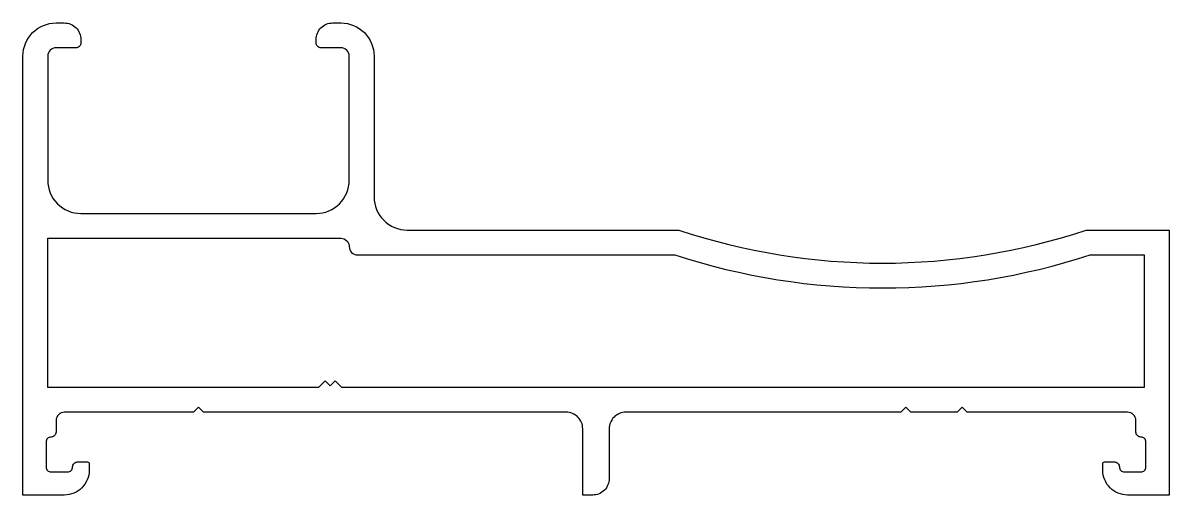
# Model space of a CAD drawing. Extents: x 981.2 to 1050.4, y -7.3 to 21.2.
import ezdxf

# ---------------------------------------------------------------- set-up
doc = ezdxf.new("R2010")
doc.units = 0
doc.header["$LTSCALE"] = 15
doc.layers.get('0').update_dxf_attribs({"linetype": 'CONTINUOUS'})

msp = doc.modelspace()

# ---------------------------------------------------------------- linework, layer by layer
for points in [[(1000.418, 21.242, -0.414214), (1002.418, 19.242), (1002.418, 10.742, 0.414214), (1004.418, 8.742), (1020.818, 8.742, 0.162602), (1045.418, 8.742), (1050.418, 8.742), (1050.418, -7.258), (1047.918, -7.258, -0.414214), (1046.418, -5.758), (1046.418, -5.358, -0.414214), (1046.518, -5.258), (1047.118, -5.258, -0.414214), (1047.418, -5.558, 0.414214), (1047.718, -5.858), (1048.718, -5.858, 0.414214), (1049.018, -5.558), (1049.018, -4.058, 0.414214), (1048.718, -3.758, -0.414214), (1048.418, -3.458), (1048.418, -2.758, 0.414214), (1047.918, -2.258), (1038.218, -2.258), (1037.918, -1.958), (1037.618, -2.258), (1034.818, -2.258), (1034.518, -1.958), (1034.218, -2.258), (1017.618, -2.258, 0.414214), (1016.618, -3.258), (1016.618, -6.258, -0.414214), (1015.618, -7.258), (1015.018, -7.258), (1015.018, -3.258, 0.414214), (1014.018, -2.258), (992.118, -2.258), (991.818, -1.958), (991.518, -2.258), (983.718, -2.258, 0.414214), (983.218, -2.758), (983.218, -3.458, -0.414214), (982.918, -3.758, 0.414214), (982.618, -4.058), (982.618, -5.558, 0.414214), (982.918, -5.858), (983.918, -5.858, 0.414214), (984.218, -5.558, -0.414214), (984.518, -5.258), (985.118, -5.258, -0.414214), (985.218, -5.358), (985.218, -5.758, -0.414214), (983.718, -7.258), (981.218, -7.258), (981.218, 19.242, -0.414214), (983.218, 21.242), (983.718, 21.242, -0.414214), (984.718, 20.242), (984.718, 20.042, -0.414214), (984.418, 19.742), (983.218, 19.742, 0.414214), (982.718, 19.242), (982.718, 11.742, 0.414214), (984.718, 9.742), (998.918, 9.742, 0.414214), (1000.918, 11.742), (1000.918, 19.242, 0.414214), (1000.418, 19.742), (999.218, 19.742, -0.414214), (998.918, 20.042), (998.918, 20.242, -0.414214), (999.918, 21.242)], [(1000.072, -0.358), (999.772, -0.658), (999.472, -0.358), (999.072, -0.758), (982.718, -0.758), (982.718, 8.242), (1000.418, 8.242, -0.414214), (1000.918, 7.742, 0.414214), (1001.418, 7.242), (1020.577, 7.242, 0.15947), (1045.66, 7.242), (1048.918, 7.242), (1048.918, -0.758), (1000.472, -0.758)]]:
    msp.add_lwpolyline(points, format="xyb", close=True)

doc.saveas('drawing.dxf')
